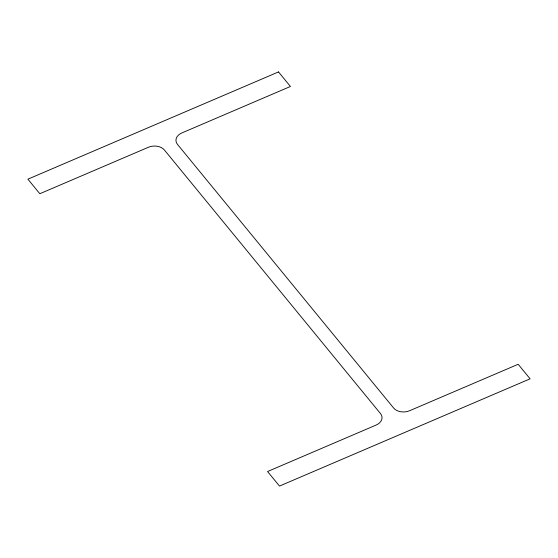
<?xml version="1.0" encoding="UTF-8"?>
<svg xmlns="http://www.w3.org/2000/svg" width="558" height="558" viewBox="0 0 558 558"><rect width="100%" height="100%" fill="white"/><g stroke="black" fill="none" stroke-linecap="round" stroke-linejoin="round"><path stroke-width="0.84" d="M278.505 71.926L27.9 179.181L39.827 193.731L148.407 147.263A11.725 8.321 -2.5 0 1 164.401 150.004L380.5 413.597A11.725 8.321 -2.5 0 1 376.148 425.05L267.568 471.524L279.495 486.074L530.1 378.819L518.173 364.269L409.593 410.737A11.725 8.321 -2.5 0 1 393.599 407.996L177.5 144.403A11.725 8.321 -2.5 0 1 181.852 132.95L290.432 86.476L278.505 71.926"/></g></svg>
